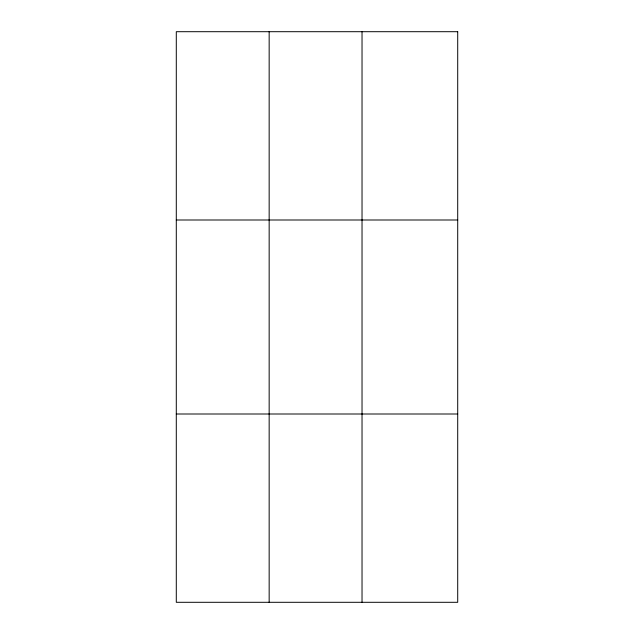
<?xml version="1.0" encoding="UTF-8"?>
<svg xmlns="http://www.w3.org/2000/svg" width="634" height="634" viewBox="0 0 634 634"><rect width="100%" height="100%" fill="white"/><g stroke="black" fill="none" stroke-linecap="round" stroke-linejoin="round"><path stroke-width="0.95" d="M269.157 31.7L269.157 602.3M362.03 31.7L362.03 602.3M176.292 219.998L457.708 219.998M176.292 414.002L457.708 414.002M457.708 31.7L457.708 602.3L176.292 602.3L176.292 31.7L457.708 31.7"/></g></svg>
